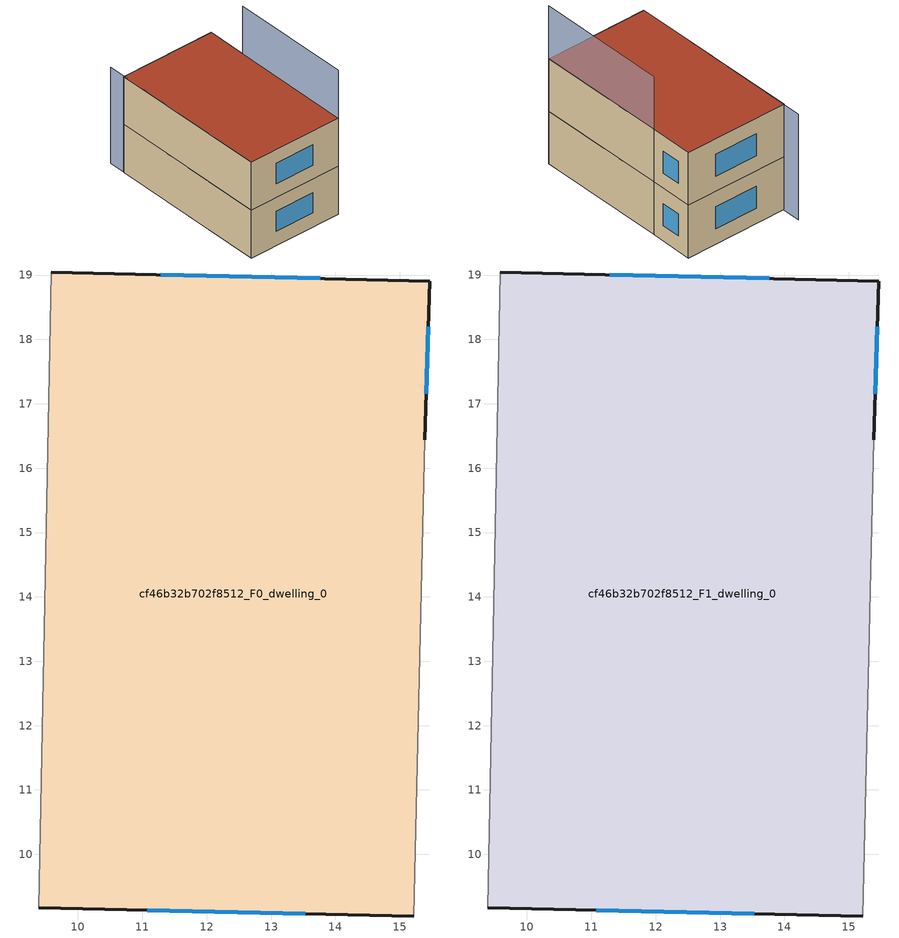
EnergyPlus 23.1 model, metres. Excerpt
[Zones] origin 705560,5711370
cf46b32b702f8512_F0_dwelling_0
 floor ground (EU_floor_Construction): 15.47,18.91 15.39,16.44 15.22,9.04 9.39,9.17 9.59,19.05 z0
 wall outside (EU_wall_Construction): 15.39,16.44 15.47,18.91 9.59,19.05 / 9.39,9.17 15.22,9.04 z0:3
 wall adiabatic (EU_wall_Construction): 15.22,9.04 15.39,16.44 / 9.59,19.05 9.39,9.17 z0:3
 window (EU_Window_Construction): 15.41,17.16 15.44,18.2 / 11.08,9.14 13.53,9.08 / 13.77,18.95 11.29,19.01 z0.87:2.13
cf46b32b702f8512_F1_dwelling_0
 floor to cf46b32b702f8512_F0_dwelling_0 (EU_floor_Construction): 15.47,18.91 15.39,16.44 15.22,9.04 9.39,9.17 9.59,19.05 z3
 wall outside (EU_wall_Construction): 15.39,16.44 15.47,18.91 9.59,19.05 / 9.39,9.17 15.22,9.04 z3:6
 wall adiabatic (EU_wall_Construction): 15.22,9.04 15.39,16.44 / 9.59,19.05 9.39,9.17 z3:6
 window (EU_Window_Construction): 15.41,17.16 15.44,18.2 / 11.08,9.14 13.53,9.08 / 13.77,18.95 11.29,19.01 z3.87:5.13
 roof outside (EU_roof_Construction): 15.22,9.04 15.39,16.44 15.47,18.91 9.59,19.05 9.39,9.17 z6
shading: 9.64,20.08 9.39,9.17 z0:6; 15.22,9.04 15.39,16.45 z0:9
[Building]
EU S2 Campaign: North Axis=0; Terrain=City; Solar Distribution=FullExterior
[Site:Location]
London: Latitude=51.5; Longitude=-0.5; Time Zone=0; Elevation=25
[SizingPeriod:WeatherFileDays]
AnnualSizingPeriod: Begin Month=1; Begin Day of Month=1; End Month=12; End Day of Month=31; Day of Week for Start Day=Monday; Use Weather File Daylight Saving Period=No; Use Weather File Rain and Snow Indicators=No
[MATERIAL]
EU_InternalMass_Material: Roughness=MediumRough; Thickness=0.1; Conductivity=1; Density=1800; Specific Heat=900; Thermal Absorptance=0.9; Solar Absorptance=0.7; Visible Absorptance=0.7
[MATERIAL:NOMASS] Roughness=MediumRough; Thermal Absorptance=0.9; Solar Absorptance=0.7; Visible Absorptance=0.7
Name | Thermal Resistance
EU_wall_NoMass | 0.724719
EU_roof_NoMass | 2.98947
EU_floor_NoMass | 2.39157
[WINDOWMATERIAL:SIMPLEGLAZINGSYSTEM]
EU_Window_SimpleGlazing: UFactor=2.63425; Solar Heat Gain Coefficient=0.76; Visible Transmittance=0.76
[CONSTRUCTION]
EU_wall_Construction: EU_wall_NoMass
EU_roof_Construction: EU_roof_NoMass
EU_floor_Construction: EU_floor_NoMass
EU_Window_Construction: EU_Window_SimpleGlazing
EU_InternalMass_Construction: EU_InternalMass_Material
[ZONE] Type=1; Multiplier=1; Ceiling Height=autocalculate; Floor Area=autocalculate; Part of Total Floor Area=Yes
Name | Volume
cf46b32b702f8512_F0_dwelling_0 | 173.21
cf46b32b702f8512_F1_dwelling_0 | 173.209
[INTERNALMASS] Construction=EU_InternalMass_Construction; Surface Area=57.7365
Name | Zone or ZoneList
cf46b32b702f8512_F0_dwelling_0_EU_InternalMass | cf46b32b702f8512_F0_dwelling_0
cf46b32b702f8512_F1_dwelling_0_EU_InternalMass | cf46b32b702f8512_F1_dwelling_0
[OTHEREQUIPMENT] Fuel Type=Electricity; Design Level Calculation Method=Watts/Area; Power per Zone Floor Area=1; Fraction Latent=0; Fraction Radiant=0; Fraction Lost=0; Carbon Dioxide Generation Rate=0; EndUse Subcategory=EU_Step8_InternalGains
Name | Zone or ZoneList or Space or SpaceList | Schedule
EU_Step8_InternalGain_cf46b32b702f8512_F0_dwelling_0_f000 | cf46b32b702f8512_F0_dwelling_0 | EU_Step8_GainSchedule_cf46b32b702f8512_F0_dwelling_0_f000
EU_Step8_InternalGain_cf46b32b702f8512_F1_dwelling_0_f000 | cf46b32b702f8512_F1_dwelling_0 | EU_Step8_GainSchedule_cf46b32b702f8512_F1_dwelling_0_f000
[ZONEVENTILATION:DESIGNFLOWRATE] Schedule=EU_AlwaysOn; Design Flow Rate Calculation Method=AirChanges/Hour; Air Changes per Hour=0.418135; Ventilation Type=Natural; Fan Pressure Rise=0; Fan Total Efficiency=1; Constant Term Coefficient=1; Temperature Term Coefficient=0; Velocity Term Coefficient=0; Velocity Squared Term Coefficient=0; Minimum Indoor Temperature=-100; Maximum Indoor Temperature=100; Delta Temperature=-100; Minimum Outdoor Temperature=-100; Maximum Outdoor Temperature=100; Maximum Wind Speed=40
Name | Zone or ZoneList or Space or SpaceList
EU_ConstantAir_cf46b32b702f8512_F0_dwelling_0 | cf46b32b702f8512_F0_dwelling_0
EU_ConstantAir_cf46b32b702f8512_F1_dwelling_0 | cf46b32b702f8512_F1_dwelling_0
[HVACTEMPLATE:THERMOSTAT] Constant Heating Setpoint=20; Constant Cooling Setpoint=50
EU_HeatOnly_cf46b32b702f8512_F0_dwelling_0; EU_HeatOnly_cf46b32b702f8512_F1_dwelling_0
[HVACTEMPLATE:ZONE:IDEALLOADSAIRSYSTEM] System Availability Schedule=EU_AlwaysOn; Maximum Heating Supply Air Temperature=50; Minimum Cooling Supply Air Temperature=13; Maximum Heating Supply Air Humidity Ratio=0.0156; Minimum Cooling Supply Air Humidity Ratio=0.0077; Heating Limit=NoLimit; Cooling Limit=NoLimit; Heating Availability Schedule=EU_AlwaysOn; Cooling Availability Schedule=EU_CoolingOff; Dehumidification Control Type=ConstantSensibleHeatRatio; Cooling Sensible Heat Ratio=0.7; Dehumidification Setpoint=60; Humidification Control Type=None; Humidification Setpoint=30; Outdoor Air Method=None; Outdoor Air Flow Rate per Person=0.00944; Outdoor Air Flow Rate per Zone Floor Area=0; Outdoor Air Flow Rate per Zone=0; Demand Controlled Ventilation Type=None; Outdoor Air Economizer Type=NoEconomizer; Heat Recovery Type=None; Sensible Heat Recovery Effectiveness=0.7; Latent Heat Recovery Effectiveness=0.65
Name | Template Thermostat
cf46b32b702f8512_F0_dwelling_0 | EU_HeatOnly_cf46b32b702f8512_F0_dwelling_0
cf46b32b702f8512_F1_dwelling_0 | EU_HeatOnly_cf46b32b702f8512_F1_dwelling_0
[SIZING:ZONE] Zone Cooling Design Supply Air Temperature Input Method=SupplyAirTemperature; Zone Cooling Design Supply Air Temperature=13; Zone Heating Design Supply Air Temperature Input Method=SupplyAirTemperature; Zone Heating Design Supply Air Temperature=50; Zone Cooling Design Supply Air Humidity Ratio=0.008; Zone Heating Design Supply Air Humidity Ratio=0.008; Cooling Design Air Flow Method=DesignDay; Cooling Design Air Flow Rate=0; Cooling Minimum Air Flow per Zone Floor Area=0.000762; Cooling Minimum Air Flow=0; Cooling Minimum Air Flow Fraction=0.2; Heating Design Air Flow Method=DesignDay; Heating Design Air Flow Rate=0; Heating Maximum Air Flow per Zone Floor Area=0.002032; Heating Maximum Air Flow=0.141576; Heating Maximum Air Flow Fraction=0.3; Account for Dedicated Outdoor Air System=No; Dedicated Outdoor Air System Control Strategy=NeutralSupplyAir; Dedicated Outdoor Air Low Setpoint Temperature for Design=autosize; Dedicated Outdoor Air High Setpoint Temperature for Design=autosize; Zone Load Sizing Method=Sensible Load Only No Latent Load; Zone Latent Cooling Design Supply Air Humidity Ratio Input Method=HumidityRatioDifference; Zone Cooling Design Supply Air Humidity Ratio Difference=0.005; Zone Latent Heating Design Supply Air Humidity Ratio Input Method=HumidityRatioDifference; Zone Humidification Design Supply Air Humidity Ratio Difference=0.005
cf46b32b702f8512_F0_dwelling_0; cf46b32b702f8512_F1_dwelling_0
[SCHEDULE:CONSTANT]
Name | Hourly Value
EU_AlwaysOn | 1
EU_CoolingOff | 0
[SCHEDULE:FILE] Column Number=1; Rows to Skip at Top=0; Number of Hours of Data=8760; Column Separator=Comma; Interpolate to Timestep=No; Minutes per Item=60; Adjust Schedule for Daylight Savings=Yes
Name | File
EU_Step8_GainSchedule_cf46b32b702f8512_F0_dwelling_0_f000 | ../../schedules/cf46b32b702f8512/cf46b32b702f8512_F0_dwelling_0_f000_gain.csv
EU_Step8_GainSchedule_cf46b32b702f8512_F1_dwelling_0_f000 | ../../schedules/cf46b32b702f8512/cf46b32b702f8512_F1_dwelling_0_f000_gain.csv
